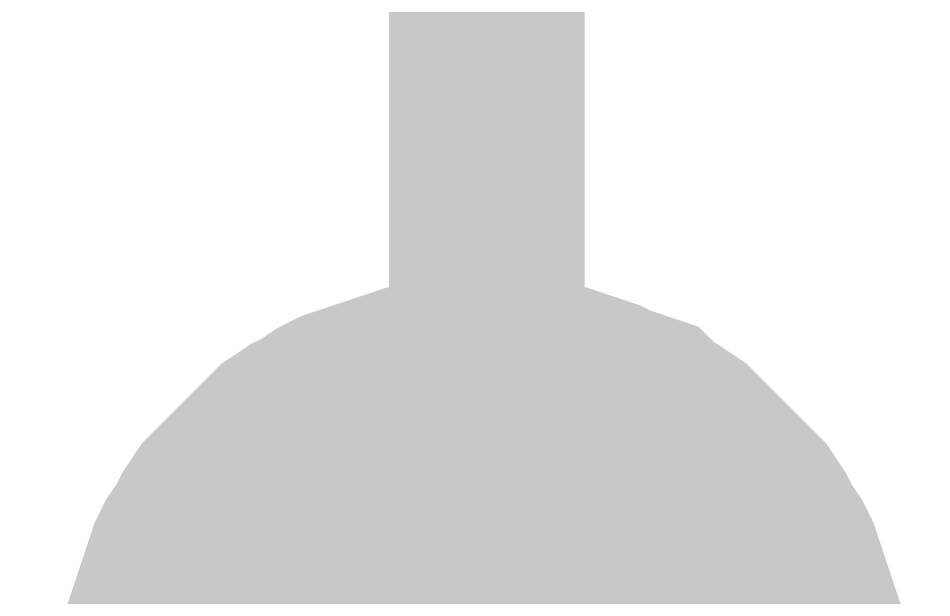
# Model space of a CAD drawing. Header units: inches. Extents: x 0 to 431, y 0 to 297.
# Drawn here: x 186.701 to 188.1, y 126.163 to 127.051 of the extents above; entities that cross this region are included whole.
import ezdxf

# ---------------------------------------------------------------- set-up
doc = ezdxf.new("R2010")
doc.units = ezdxf.units.IN
doc.layers.add('Sheet', color=255, linetype='Continuous')

msp = doc.modelspace()

# ---------------------------------------------------------------- linework, layer by layer
at = {"layer": 'Sheet'}
for points in [[(193.0054, 125.9936, 0.2997, 0.2997, 0), (187.4185, 125.9936, 0.2997, 0.2997, 0), (187.4185, 129.9928, 0.2997, 0.2997, 0), (183.9991, 129.9928, 0.2997, 0.2997, 0), (183.9991, 139.9994, 0.2997, 0.2997, 0), (183.9991, 143.9986, 0.2997, 0.2997, 0), (183.9991, 144.9984, 0.2997, 0.2997, 0), (218.9994, 144.9984, 0.2997, 0.2997, 0)], [(186.906, 125.9936, 0.2997, 0.2997, 0), (186.906, 126.0188, 0.2997, 0.2997, 0), (186.906, 126.044, 0.2997, 0.2997, 0), (186.9144, 126.0692, 0.2997, 0.2997, 0), (186.9144, 126.0944, 0.2997, 0.2997, 0), (186.9228, 126.1196, 0.2997, 0.2997, 0), (186.9312, 126.1448, 0.2997, 0.2997, 0), (186.9396, 126.17, 0.2997, 0.2997, 0), (186.948, 126.1952, 0.2997, 0.2997, 0), (186.9564, 126.2204, 0.2997, 0.2997, 0), (186.9648, 126.2372, 0.2997, 0.2997, 0), (186.9816, 126.2624, 0.2997, 0.2997, 0), (186.99, 126.2792, 0.2997, 0.2997, 0), (187.0068, 126.3044, 0.2997, 0.2997, 0), (187.0236, 126.3212, 0.2997, 0.2997, 0), (187.0404, 126.338, 0.2997, 0.2997, 0), (187.0573, 126.3548, 0.2997, 0.2997, 0), (187.0741, 126.3716, 0.2997, 0.2997, 0), (187.0909, 126.3884, 0.2997, 0.2997, 0), (187.1077, 126.4052, 0.2997, 0.2997, 0), (187.1329, 126.422, 0.2997, 0.2997, 0), (187.1497, 126.4304, 0.2997, 0.2997, 0), (187.1749, 126.4472, 0.2997, 0.2997, 0), (187.1917, 126.4557, 0.2997, 0.2997, 0), (187.2169, 126.4641, 0.2997, 0.2997, 0), (187.2421, 126.4725, 0.2997, 0.2997, 0), (187.2673, 126.4809, 0.2997, 0.2997, 0), (187.2925, 126.4893, 0.2997, 0.2997, 0), (187.3177, 126.4977, 0.2997, 0.2997, 0), (187.3429, 126.4977, 0.2997, 0.2997, 0), (187.3681, 126.5061, 0.2997, 0.2997, 0), (187.3933, 126.5061, 0.2997, 0.2997, 0), (187.4185, 126.5061, 0.2997, 0.2997, 0)], [(186.906, 125.9936, 0.2997, 0.2997, 0), (186.906, 126.0188, 0.2997, 0.2997, 0), (186.906, 126.044, 0.2997, 0.2997, 0), (186.9144, 126.0692, 0.2997, 0.2997, 0), (186.9144, 126.0944, 0.2997, 0.2997, 0), (186.9228, 126.1196, 0.2997, 0.2997, 0), (186.9312, 126.1448, 0.2997, 0.2997, 0), (186.9396, 126.17, 0.2997, 0.2997, 0), (186.948, 126.1952, 0.2997, 0.2997, 0), (186.9564, 126.2204, 0.2997, 0.2997, 0), (186.9648, 126.2372, 0.2997, 0.2997, 0), (186.9816, 126.2624, 0.2997, 0.2997, 0), (186.99, 126.2792, 0.2997, 0.2997, 0), (187.0068, 126.3044, 0.2997, 0.2997, 0), (187.0236, 126.3212, 0.2997, 0.2997, 0), (187.0404, 126.338, 0.2997, 0.2997, 0), (187.0573, 126.3548, 0.2997, 0.2997, 0), (187.0741, 126.3716, 0.2997, 0.2997, 0), (187.0909, 126.3884, 0.2997, 0.2997, 0), (187.1077, 126.4052, 0.2997, 0.2997, 0), (187.1329, 126.422, 0.2997, 0.2997, 0), (187.1497, 126.4304, 0.2997, 0.2997, 0), (187.1749, 126.4472, 0.2997, 0.2997, 0), (187.1917, 126.4557, 0.2997, 0.2997, 0), (187.2169, 126.4641, 0.2997, 0.2997, 0), (187.2421, 126.4725, 0.2997, 0.2997, 0), (187.2673, 126.4809, 0.2997, 0.2997, 0), (187.2925, 126.4893, 0.2997, 0.2997, 0), (187.3177, 126.4977, 0.2997, 0.2997, 0), (187.3429, 126.4977, 0.2997, 0.2997, 0), (187.3681, 126.5061, 0.2997, 0.2997, 0), (187.3933, 126.5061, 0.2997, 0.2997, 0), (187.4185, 126.5061, 0.2997, 0.2997, 0)], [(186.906, 125.9936, 0.2997, 0.2997, 0), (186.906, 126.0188, 0.2997, 0.2997, 0), (186.906, 126.044, 0.2997, 0.2997, 0), (186.9144, 126.0692, 0.2997, 0.2997, 0), (186.9144, 126.0944, 0.2997, 0.2997, 0), (186.9228, 126.1196, 0.2997, 0.2997, 0), (186.9312, 126.1448, 0.2997, 0.2997, 0), (186.9396, 126.17, 0.2997, 0.2997, 0), (186.948, 126.1952, 0.2997, 0.2997, 0), (186.9564, 126.2204, 0.2997, 0.2997, 0), (186.9648, 126.2372, 0.2997, 0.2997, 0), (186.9816, 126.2624, 0.2997, 0.2997, 0), (186.99, 126.2792, 0.2997, 0.2997, 0), (187.0068, 126.3044, 0.2997, 0.2997, 0), (187.0236, 126.3212, 0.2997, 0.2997, 0), (187.0404, 126.338, 0.2997, 0.2997, 0), (187.0573, 126.3548, 0.2997, 0.2997, 0), (187.0741, 126.3716, 0.2997, 0.2997, 0), (187.0909, 126.3884, 0.2997, 0.2997, 0), (187.1077, 126.4052, 0.2997, 0.2997, 0), (187.1329, 126.422, 0.2997, 0.2997, 0), (187.1497, 126.4304, 0.2997, 0.2997, 0), (187.1749, 126.4472, 0.2997, 0.2997, 0), (187.1917, 126.4557, 0.2997, 0.2997, 0), (187.2169, 126.4641, 0.2997, 0.2997, 0), (187.2421, 126.4725, 0.2997, 0.2997, 0), (187.2673, 126.4809, 0.2997, 0.2997, 0), (187.2925, 126.4893, 0.2997, 0.2997, 0), (187.3177, 126.4977, 0.2997, 0.2997, 0), (187.3429, 126.4977, 0.2997, 0.2997, 0), (187.3681, 126.5061, 0.2997, 0.2997, 0), (187.3933, 126.5061, 0.2997, 0.2997, 0), (187.4185, 126.5061, 0.2997, 0.2997, 0)], [(186.906, 125.9936, 0.2997, 0.2997, 0), (186.906, 126.0188, 0.2997, 0.2997, 0), (186.906, 126.044, 0.2997, 0.2997, 0), (186.9144, 126.0692, 0.2997, 0.2997, 0), (186.9144, 126.0944, 0.2997, 0.2997, 0), (186.9228, 126.1196, 0.2997, 0.2997, 0), (186.9312, 126.1448, 0.2997, 0.2997, 0), (186.9396, 126.17, 0.2997, 0.2997, 0), (186.948, 126.1952, 0.2997, 0.2997, 0), (186.9564, 126.2204, 0.2997, 0.2997, 0), (186.9648, 126.2372, 0.2997, 0.2997, 0), (186.9816, 126.2624, 0.2997, 0.2997, 0), (186.99, 126.2792, 0.2997, 0.2997, 0), (187.0068, 126.3044, 0.2997, 0.2997, 0), (187.0236, 126.3212, 0.2997, 0.2997, 0), (187.0404, 126.338, 0.2997, 0.2997, 0), (187.0573, 126.3548, 0.2997, 0.2997, 0), (187.0741, 126.3716, 0.2997, 0.2997, 0), (187.0909, 126.3884, 0.2997, 0.2997, 0), (187.1077, 126.4052, 0.2997, 0.2997, 0), (187.1329, 126.422, 0.2997, 0.2997, 0), (187.1497, 126.4304, 0.2997, 0.2997, 0), (187.1749, 126.4472, 0.2997, 0.2997, 0), (187.1917, 126.4557, 0.2997, 0.2997, 0), (187.2169, 126.4641, 0.2997, 0.2997, 0), (187.2421, 126.4725, 0.2997, 0.2997, 0), (187.2673, 126.4809, 0.2997, 0.2997, 0), (187.2925, 126.4893, 0.2997, 0.2997, 0), (187.3177, 126.4977, 0.2997, 0.2997, 0), (187.3429, 126.4977, 0.2997, 0.2997, 0), (187.3681, 126.5061, 0.2997, 0.2997, 0), (187.3933, 126.5061, 0.2997, 0.2997, 0), (187.4185, 126.5061, 0.2997, 0.2997, 0)], [(187.4185, 126.5061, 0.2997, 0.2997, 0), (187.4185, 126.5061, 0.2997, 0.2997, 0)], [(187.4185, 126.5061, 0.2997, 0.2997, 0), (187.4437, 126.5061, 0.2997, 0.2997, 0), (187.4689, 126.5061, 0.2997, 0.2997, 0), (187.4941, 126.4977, 0.2997, 0.2997, 0), (187.5193, 126.4977, 0.2997, 0.2997, 0), (187.5445, 126.4893, 0.2997, 0.2997, 0), (187.5697, 126.4809, 0.2997, 0.2997, 0), (187.5949, 126.4725, 0.2997, 0.2997, 0), (187.6117, 126.4641, 0.2997, 0.2997, 0), (187.6369, 126.4557, 0.2997, 0.2997, 0), (187.6622, 126.4472, 0.2997, 0.2997, 0), (187.679, 126.4304, 0.2997, 0.2997, 0), (187.6958, 126.422, 0.2997, 0.2997, 0), (187.721, 126.4052, 0.2997, 0.2997, 0), (187.7378, 126.3884, 0.2997, 0.2997, 0), (187.7546, 126.3716, 0.2997, 0.2997, 0), (187.7714, 126.3548, 0.2997, 0.2997, 0), (187.7882, 126.338, 0.2997, 0.2997, 0), (187.805, 126.3212, 0.2997, 0.2997, 0), (187.8218, 126.3044, 0.2997, 0.2997, 0), (187.8386, 126.2792, 0.2997, 0.2997, 0), (187.847, 126.2624, 0.2997, 0.2997, 0), (187.8638, 126.2372, 0.2997, 0.2997, 0), (187.8722, 126.2204, 0.2997, 0.2997, 0), (187.8806, 126.1952, 0.2997, 0.2997, 0), (187.889, 126.17, 0.2997, 0.2997, 0), (187.8974, 126.1448, 0.2997, 0.2997, 0), (187.9058, 126.1196, 0.2997, 0.2997, 0), (187.9142, 126.0944, 0.2997, 0.2997, 0), (187.9142, 126.0692, 0.2997, 0.2997, 0), (187.9226, 126.044, 0.2997, 0.2997, 0), (187.9226, 126.0188, 0.2997, 0.2997, 0), (187.9226, 125.9936, 0.2997, 0.2997, 0)], [(187.4185, 126.5061, 0.2997, 0.2997, 0), (187.4185, 126.5061, 0.2997, 0.2997, 0)], [(187.4185, 126.5061, 0.2997, 0.2997, 0), (187.4437, 126.5061, 0.2997, 0.2997, 0), (187.4689, 126.5061, 0.2997, 0.2997, 0), (187.4941, 126.4977, 0.2997, 0.2997, 0), (187.5193, 126.4977, 0.2997, 0.2997, 0), (187.5445, 126.4893, 0.2997, 0.2997, 0), (187.5697, 126.4809, 0.2997, 0.2997, 0), (187.5949, 126.4725, 0.2997, 0.2997, 0), (187.6117, 126.4641, 0.2997, 0.2997, 0), (187.6369, 126.4557, 0.2997, 0.2997, 0), (187.6622, 126.4472, 0.2997, 0.2997, 0), (187.679, 126.4304, 0.2997, 0.2997, 0), (187.6958, 126.422, 0.2997, 0.2997, 0), (187.721, 126.4052, 0.2997, 0.2997, 0), (187.7378, 126.3884, 0.2997, 0.2997, 0), (187.7546, 126.3716, 0.2997, 0.2997, 0), (187.7714, 126.3548, 0.2997, 0.2997, 0), (187.7882, 126.338, 0.2997, 0.2997, 0), (187.805, 126.3212, 0.2997, 0.2997, 0), (187.8218, 126.3044, 0.2997, 0.2997, 0), (187.8386, 126.2792, 0.2997, 0.2997, 0), (187.847, 126.2624, 0.2997, 0.2997, 0), (187.8638, 126.2372, 0.2997, 0.2997, 0), (187.8722, 126.2204, 0.2997, 0.2997, 0), (187.8806, 126.1952, 0.2997, 0.2997, 0), (187.889, 126.17, 0.2997, 0.2997, 0), (187.8974, 126.1448, 0.2997, 0.2997, 0), (187.9058, 126.1196, 0.2997, 0.2997, 0), (187.9142, 126.0944, 0.2997, 0.2997, 0), (187.9142, 126.0692, 0.2997, 0.2997, 0), (187.9226, 126.044, 0.2997, 0.2997, 0), (187.9226, 126.0188, 0.2997, 0.2997, 0), (187.9226, 125.9936, 0.2997, 0.2997, 0)], [(187.4185, 126.5061, 0.2997, 0.2997, 0), (187.4185, 126.5061, 0.2997, 0.2997, 0)], [(187.4185, 126.5061, 0.2997, 0.2997, 0), (187.4437, 126.5061, 0.2997, 0.2997, 0), (187.4689, 126.5061, 0.2997, 0.2997, 0), (187.4941, 126.4977, 0.2997, 0.2997, 0), (187.5193, 126.4977, 0.2997, 0.2997, 0), (187.5445, 126.4893, 0.2997, 0.2997, 0), (187.5697, 126.4809, 0.2997, 0.2997, 0), (187.5949, 126.4725, 0.2997, 0.2997, 0), (187.6117, 126.4641, 0.2997, 0.2997, 0), (187.6369, 126.4557, 0.2997, 0.2997, 0), (187.6622, 126.4472, 0.2997, 0.2997, 0), (187.679, 126.4304, 0.2997, 0.2997, 0), (187.6958, 126.422, 0.2997, 0.2997, 0), (187.721, 126.4052, 0.2997, 0.2997, 0), (187.7378, 126.3884, 0.2997, 0.2997, 0), (187.7546, 126.3716, 0.2997, 0.2997, 0), (187.7714, 126.3548, 0.2997, 0.2997, 0), (187.7882, 126.338, 0.2997, 0.2997, 0), (187.805, 126.3212, 0.2997, 0.2997, 0), (187.8218, 126.3044, 0.2997, 0.2997, 0), (187.8386, 126.2792, 0.2997, 0.2997, 0), (187.847, 126.2624, 0.2997, 0.2997, 0), (187.8638, 126.2372, 0.2997, 0.2997, 0), (187.8722, 126.2204, 0.2997, 0.2997, 0), (187.8806, 126.1952, 0.2997, 0.2997, 0), (187.889, 126.17, 0.2997, 0.2997, 0), (187.8974, 126.1448, 0.2997, 0.2997, 0), (187.9058, 126.1196, 0.2997, 0.2997, 0), (187.9142, 126.0944, 0.2997, 0.2997, 0), (187.9142, 126.0692, 0.2997, 0.2997, 0), (187.9226, 126.044, 0.2997, 0.2997, 0), (187.9226, 126.0188, 0.2997, 0.2997, 0), (187.9226, 125.9936, 0.2997, 0.2997, 0)], [(187.4185, 126.5061, 0.2997, 0.2997, 0), (187.4185, 126.5061, 0.2997, 0.2997, 0)], [(187.4185, 126.5061, 0.2997, 0.2997, 0), (187.4437, 126.5061, 0.2997, 0.2997, 0), (187.4689, 126.5061, 0.2997, 0.2997, 0), (187.4941, 126.4977, 0.2997, 0.2997, 0), (187.5193, 126.4977, 0.2997, 0.2997, 0), (187.5445, 126.4893, 0.2997, 0.2997, 0), (187.5697, 126.4809, 0.2997, 0.2997, 0), (187.5949, 126.4725, 0.2997, 0.2997, 0), (187.6117, 126.4641, 0.2997, 0.2997, 0), (187.6369, 126.4557, 0.2997, 0.2997, 0), (187.6622, 126.4472, 0.2997, 0.2997, 0), (187.679, 126.4304, 0.2997, 0.2997, 0), (187.6958, 126.422, 0.2997, 0.2997, 0), (187.721, 126.4052, 0.2997, 0.2997, 0), (187.7378, 126.3884, 0.2997, 0.2997, 0), (187.7546, 126.3716, 0.2997, 0.2997, 0), (187.7714, 126.3548, 0.2997, 0.2997, 0), (187.7882, 126.338, 0.2997, 0.2997, 0), (187.805, 126.3212, 0.2997, 0.2997, 0), (187.8218, 126.3044, 0.2997, 0.2997, 0), (187.8386, 126.2792, 0.2997, 0.2997, 0), (187.847, 126.2624, 0.2997, 0.2997, 0), (187.8638, 126.2372, 0.2997, 0.2997, 0), (187.8722, 126.2204, 0.2997, 0.2997, 0), (187.8806, 126.1952, 0.2997, 0.2997, 0), (187.889, 126.17, 0.2997, 0.2997, 0), (187.8974, 126.1448, 0.2997, 0.2997, 0), (187.9058, 126.1196, 0.2997, 0.2997, 0), (187.9142, 126.0944, 0.2997, 0.2997, 0), (187.9142, 126.0692, 0.2997, 0.2997, 0), (187.9226, 126.044, 0.2997, 0.2997, 0), (187.9226, 126.0188, 0.2997, 0.2997, 0), (187.9226, 125.9936, 0.2997, 0.2997, 0)], [(186.9144, 126.0944, 0.0991, 0.0991, 0), (186.9228, 126.1196, 0.0991, 0.0991, 0), (186.9312, 126.1448, 0.0991, 0.0991, 0), (186.9396, 126.17, 0.0991, 0.0991, 0), (186.948, 126.1952, 0.0991, 0.0991, 0), (186.9564, 126.2204, 0.0991, 0.0991, 0), (186.9648, 126.2372, 0.0991, 0.0991, 0), (186.9816, 126.2624, 0.0991, 0.0991, 0), (186.99, 126.2792, 0.0991, 0.0991, 0), (187.0068, 126.3044, 0.0991, 0.0991, 0), (187.0236, 126.3212, 0.0991, 0.0991, 0), (187.0404, 126.338, 0.0991, 0.0991, 0), (187.0573, 126.3548, 0.0991, 0.0991, 0), (187.0741, 126.3716, 0.0991, 0.0991, 0), (187.0909, 126.3884, 0.0991, 0.0991, 0), (187.1077, 126.4052, 0.0991, 0.0991, 0), (187.1329, 126.422, 0.0991, 0.0991, 0), (187.1497, 126.4304, 0.0991, 0.0991, 0), (187.1749, 126.4472, 0.0991, 0.0991, 0), (187.1917, 126.4557, 0.0991, 0.0991, 0), (187.2169, 126.4641, 0.0991, 0.0991, 0), (187.2421, 126.4725, 0.0991, 0.0991, 0), (187.2673, 126.4809, 0.0991, 0.0991, 0), (187.2925, 126.4893, 0.0991, 0.0991, 0), (187.3177, 126.4977, 0.0991, 0.0991, 0), (187.3429, 126.4977, 0.0991, 0.0991, 0), (187.3681, 126.5061, 0.0991, 0.0991, 0), (187.3933, 126.5061, 0.0991, 0.0991, 0), (187.4185, 126.5061, 0.0991, 0.0991, 0)], [(186.9144, 126.0944, 0.0991, 0.0991, 0), (186.9228, 126.1196, 0.0991, 0.0991, 0), (186.9312, 126.1448, 0.0991, 0.0991, 0), (186.9396, 126.17, 0.0991, 0.0991, 0), (186.948, 126.1952, 0.0991, 0.0991, 0), (186.9564, 126.2204, 0.0991, 0.0991, 0), (186.9648, 126.2372, 0.0991, 0.0991, 0), (186.9816, 126.2624, 0.0991, 0.0991, 0), (186.99, 126.2792, 0.0991, 0.0991, 0), (187.0068, 126.3044, 0.0991, 0.0991, 0), (187.0236, 126.3212, 0.0991, 0.0991, 0), (187.0404, 126.338, 0.0991, 0.0991, 0), (187.0573, 126.3548, 0.0991, 0.0991, 0), (187.0741, 126.3716, 0.0991, 0.0991, 0), (187.0909, 126.3884, 0.0991, 0.0991, 0), (187.1077, 126.4052, 0.0991, 0.0991, 0), (187.1329, 126.422, 0.0991, 0.0991, 0), (187.1497, 126.4304, 0.0991, 0.0991, 0), (187.1749, 126.4472, 0.0991, 0.0991, 0), (187.1917, 126.4557, 0.0991, 0.0991, 0), (187.2169, 126.4641, 0.0991, 0.0991, 0), (187.2421, 126.4725, 0.0991, 0.0991, 0), (187.2673, 126.4809, 0.0991, 0.0991, 0), (187.2925, 126.4893, 0.0991, 0.0991, 0), (187.3177, 126.4977, 0.0991, 0.0991, 0), (187.3429, 126.4977, 0.0991, 0.0991, 0), (187.3681, 126.5061, 0.0991, 0.0991, 0), (187.3933, 126.5061, 0.0991, 0.0991, 0), (187.4185, 126.5061, 0.0991, 0.0991, 0)], [(186.9144, 126.0944, 0.0991, 0.0991, 0), (186.9228, 126.1196, 0.0991, 0.0991, 0), (186.9312, 126.1448, 0.0991, 0.0991, 0), (186.9396, 126.17, 0.0991, 0.0991, 0), (186.948, 126.1952, 0.0991, 0.0991, 0), (186.9564, 126.2204, 0.0991, 0.0991, 0), (186.9648, 126.2372, 0.0991, 0.0991, 0), (186.9816, 126.2624, 0.0991, 0.0991, 0), (186.99, 126.2792, 0.0991, 0.0991, 0), (187.0068, 126.3044, 0.0991, 0.0991, 0), (187.0236, 126.3212, 0.0991, 0.0991, 0), (187.0404, 126.338, 0.0991, 0.0991, 0), (187.0573, 126.3548, 0.0991, 0.0991, 0), (187.0741, 126.3716, 0.0991, 0.0991, 0), (187.0909, 126.3884, 0.0991, 0.0991, 0), (187.1077, 126.4052, 0.0991, 0.0991, 0), (187.1329, 126.422, 0.0991, 0.0991, 0), (187.1497, 126.4304, 0.0991, 0.0991, 0), (187.1749, 126.4472, 0.0991, 0.0991, 0), (187.1917, 126.4557, 0.0991, 0.0991, 0), (187.2169, 126.4641, 0.0991, 0.0991, 0), (187.2421, 126.4725, 0.0991, 0.0991, 0), (187.2673, 126.4809, 0.0991, 0.0991, 0), (187.2925, 126.4893, 0.0991, 0.0991, 0), (187.3177, 126.4977, 0.0991, 0.0991, 0), (187.3429, 126.4977, 0.0991, 0.0991, 0), (187.3681, 126.5061, 0.0991, 0.0991, 0), (187.3933, 126.5061, 0.0991, 0.0991, 0), (187.4185, 126.5061, 0.0991, 0.0991, 0)], [(186.9144, 126.0944, 0.0991, 0.0991, 0), (186.9228, 126.1196, 0.0991, 0.0991, 0), (186.9312, 126.1448, 0.0991, 0.0991, 0), (186.9396, 126.17, 0.0991, 0.0991, 0), (186.948, 126.1952, 0.0991, 0.0991, 0), (186.9564, 126.2204, 0.0991, 0.0991, 0), (186.9648, 126.2372, 0.0991, 0.0991, 0), (186.9816, 126.2624, 0.0991, 0.0991, 0), (186.99, 126.2792, 0.0991, 0.0991, 0), (187.0068, 126.3044, 0.0991, 0.0991, 0), (187.0236, 126.3212, 0.0991, 0.0991, 0), (187.0404, 126.338, 0.0991, 0.0991, 0), (187.0573, 126.3548, 0.0991, 0.0991, 0), (187.0741, 126.3716, 0.0991, 0.0991, 0), (187.0909, 126.3884, 0.0991, 0.0991, 0), (187.1077, 126.4052, 0.0991, 0.0991, 0), (187.1329, 126.422, 0.0991, 0.0991, 0), (187.1497, 126.4304, 0.0991, 0.0991, 0), (187.1749, 126.4472, 0.0991, 0.0991, 0), (187.1917, 126.4557, 0.0991, 0.0991, 0), (187.2169, 126.4641, 0.0991, 0.0991, 0), (187.2421, 126.4725, 0.0991, 0.0991, 0), (187.2673, 126.4809, 0.0991, 0.0991, 0), (187.2925, 126.4893, 0.0991, 0.0991, 0), (187.3177, 126.4977, 0.0991, 0.0991, 0), (187.3429, 126.4977, 0.0991, 0.0991, 0), (187.3681, 126.5061, 0.0991, 0.0991, 0), (187.3933, 126.5061, 0.0991, 0.0991, 0), (187.4185, 126.5061, 0.0991, 0.0991, 0)], [(187.4185, 126.5061, 0.0991, 0.0991, 0), (187.4185, 126.5061, 0.0991, 0.0991, 0)], [(187.4185, 126.5061, 0.0991, 0.0991, 0), (187.4437, 126.5061, 0.0991, 0.0991, 0), (187.4689, 126.5061, 0.0991, 0.0991, 0), (187.4941, 126.4977, 0.0991, 0.0991, 0), (187.5193, 126.4977, 0.0991, 0.0991, 0), (187.5445, 126.4893, 0.0991, 0.0991, 0), (187.5697, 126.4809, 0.0991, 0.0991, 0), (187.5949, 126.4725, 0.0991, 0.0991, 0), (187.6117, 126.4641, 0.0991, 0.0991, 0), (187.6369, 126.4557, 0.0991, 0.0991, 0), (187.6622, 126.4472, 0.0991, 0.0991, 0), (187.679, 126.4304, 0.0991, 0.0991, 0), (187.6958, 126.422, 0.0991, 0.0991, 0), (187.721, 126.4052, 0.0991, 0.0991, 0), (187.7378, 126.3884, 0.0991, 0.0991, 0), (187.7546, 126.3716, 0.0991, 0.0991, 0), (187.7714, 126.3548, 0.0991, 0.0991, 0), (187.7882, 126.338, 0.0991, 0.0991, 0), (187.805, 126.3212, 0.0991, 0.0991, 0), (187.8218, 126.3044, 0.0991, 0.0991, 0), (187.8386, 126.2792, 0.0991, 0.0991, 0), (187.847, 126.2624, 0.0991, 0.0991, 0), (187.8638, 126.2372, 0.0991, 0.0991, 0), (187.8722, 126.2204, 0.0991, 0.0991, 0), (187.8806, 126.1952, 0.0991, 0.0991, 0), (187.889, 126.17, 0.0991, 0.0991, 0), (187.8974, 126.1448, 0.0991, 0.0991, 0), (187.9058, 126.1196, 0.0991, 0.0991, 0), (187.9142, 126.0944, 0.0991, 0.0991, 0)], [(187.4185, 126.5061, 0.0991, 0.0991, 0), (187.4185, 126.5061, 0.0991, 0.0991, 0)], [(187.4185, 126.5061, 0.0991, 0.0991, 0), (187.4437, 126.5061, 0.0991, 0.0991, 0), (187.4689, 126.5061, 0.0991, 0.0991, 0), (187.4941, 126.4977, 0.0991, 0.0991, 0), (187.5193, 126.4977, 0.0991, 0.0991, 0), (187.5445, 126.4893, 0.0991, 0.0991, 0), (187.5697, 126.4809, 0.0991, 0.0991, 0), (187.5949, 126.4725, 0.0991, 0.0991, 0), (187.6117, 126.4641, 0.0991, 0.0991, 0), (187.6369, 126.4557, 0.0991, 0.0991, 0), (187.6622, 126.4472, 0.0991, 0.0991, 0), (187.679, 126.4304, 0.0991, 0.0991, 0), (187.6958, 126.422, 0.0991, 0.0991, 0), (187.721, 126.4052, 0.0991, 0.0991, 0), (187.7378, 126.3884, 0.0991, 0.0991, 0), (187.7546, 126.3716, 0.0991, 0.0991, 0), (187.7714, 126.3548, 0.0991, 0.0991, 0), (187.7882, 126.338, 0.0991, 0.0991, 0), (187.805, 126.3212, 0.0991, 0.0991, 0), (187.8218, 126.3044, 0.0991, 0.0991, 0), (187.8386, 126.2792, 0.0991, 0.0991, 0), (187.847, 126.2624, 0.0991, 0.0991, 0), (187.8638, 126.2372, 0.0991, 0.0991, 0), (187.8722, 126.2204, 0.0991, 0.0991, 0), (187.8806, 126.1952, 0.0991, 0.0991, 0), (187.889, 126.17, 0.0991, 0.0991, 0), (187.8974, 126.1448, 0.0991, 0.0991, 0), (187.9058, 126.1196, 0.0991, 0.0991, 0), (187.9142, 126.0944, 0.0991, 0.0991, 0)], [(187.4185, 126.5061, 0.0991, 0.0991, 0), (187.4185, 126.5061, 0.0991, 0.0991, 0)], [(187.4185, 126.5061, 0.0991, 0.0991, 0), (187.4437, 126.5061, 0.0991, 0.0991, 0), (187.4689, 126.5061, 0.0991, 0.0991, 0), (187.4941, 126.4977, 0.0991, 0.0991, 0), (187.5193, 126.4977, 0.0991, 0.0991, 0), (187.5445, 126.4893, 0.0991, 0.0991, 0), (187.5697, 126.4809, 0.0991, 0.0991, 0), (187.5949, 126.4725, 0.0991, 0.0991, 0), (187.6117, 126.4641, 0.0991, 0.0991, 0), (187.6369, 126.4557, 0.0991, 0.0991, 0), (187.6622, 126.4472, 0.0991, 0.0991, 0), (187.679, 126.4304, 0.0991, 0.0991, 0), (187.6958, 126.422, 0.0991, 0.0991, 0), (187.721, 126.4052, 0.0991, 0.0991, 0), (187.7378, 126.3884, 0.0991, 0.0991, 0), (187.7546, 126.3716, 0.0991, 0.0991, 0), (187.7714, 126.3548, 0.0991, 0.0991, 0), (187.7882, 126.338, 0.0991, 0.0991, 0), (187.805, 126.3212, 0.0991, 0.0991, 0), (187.8218, 126.3044, 0.0991, 0.0991, 0), (187.8386, 126.2792, 0.0991, 0.0991, 0), (187.847, 126.2624, 0.0991, 0.0991, 0), (187.8638, 126.2372, 0.0991, 0.0991, 0), (187.8722, 126.2204, 0.0991, 0.0991, 0), (187.8806, 126.1952, 0.0991, 0.0991, 0), (187.889, 126.17, 0.0991, 0.0991, 0), (187.8974, 126.1448, 0.0991, 0.0991, 0), (187.9058, 126.1196, 0.0991, 0.0991, 0), (187.9142, 126.0944, 0.0991, 0.0991, 0)], [(187.4185, 126.5061, 0.0991, 0.0991, 0), (187.4185, 126.5061, 0.0991, 0.0991, 0)], [(187.4185, 126.5061, 0.0991, 0.0991, 0), (187.4437, 126.5061, 0.0991, 0.0991, 0), (187.4689, 126.5061, 0.0991, 0.0991, 0), (187.4941, 126.4977, 0.0991, 0.0991, 0), (187.5193, 126.4977, 0.0991, 0.0991, 0), (187.5445, 126.4893, 0.0991, 0.0991, 0), (187.5697, 126.4809, 0.0991, 0.0991, 0), (187.5949, 126.4725, 0.0991, 0.0991, 0), (187.6117, 126.4641, 0.0991, 0.0991, 0), (187.6369, 126.4557, 0.0991, 0.0991, 0), (187.6622, 126.4472, 0.0991, 0.0991, 0), (187.679, 126.4304, 0.0991, 0.0991, 0), (187.6958, 126.422, 0.0991, 0.0991, 0), (187.721, 126.4052, 0.0991, 0.0991, 0), (187.7378, 126.3884, 0.0991, 0.0991, 0), (187.7546, 126.3716, 0.0991, 0.0991, 0), (187.7714, 126.3548, 0.0991, 0.0991, 0), (187.7882, 126.338, 0.0991, 0.0991, 0), (187.805, 126.3212, 0.0991, 0.0991, 0), (187.8218, 126.3044, 0.0991, 0.0991, 0), (187.8386, 126.2792, 0.0991, 0.0991, 0), (187.847, 126.2624, 0.0991, 0.0991, 0), (187.8638, 126.2372, 0.0991, 0.0991, 0), (187.8722, 126.2204, 0.0991, 0.0991, 0), (187.8806, 126.1952, 0.0991, 0.0991, 0), (187.889, 126.17, 0.0991, 0.0991, 0), (187.8974, 126.1448, 0.0991, 0.0991, 0), (187.9058, 126.1196, 0.0991, 0.0991, 0), (187.9142, 126.0944, 0.0991, 0.0991, 0)]]:
    msp.add_lwpolyline(points, format="xyseb", dxfattribs=at)
msp.add_lwpolyline([(187.16, 126.0001, 0.508, 0.508, 1), (187.668, 126.0001, 0.508, 0.508, 1)], format="xyseb", close=True, dxfattribs=at)

doc.saveas('drawing.dxf')
